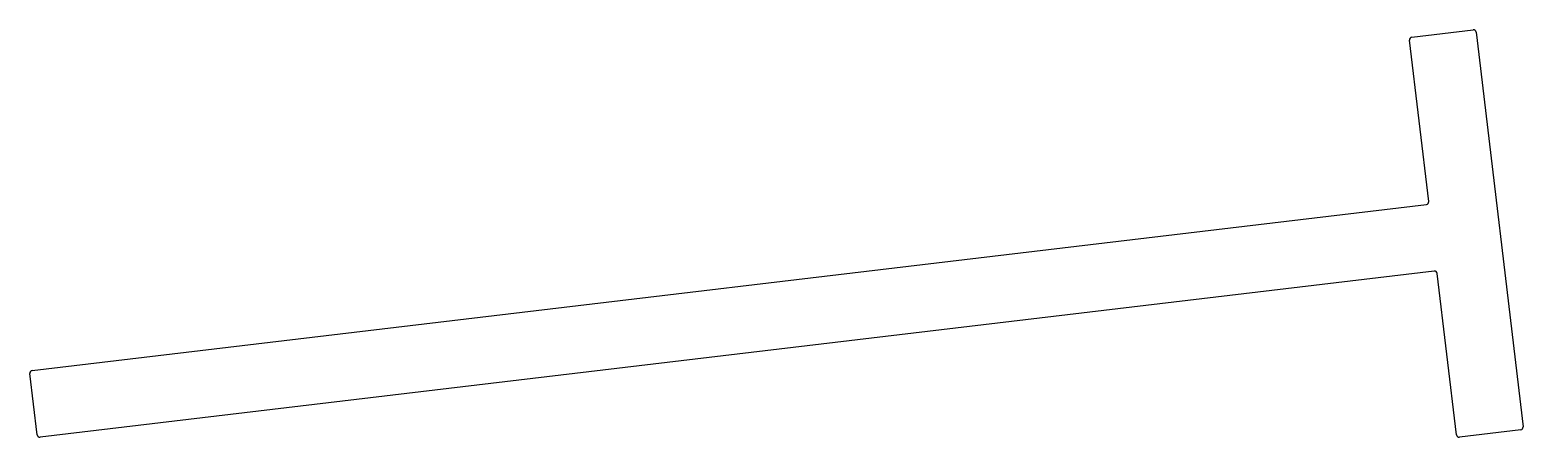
# Model space of a CAD drawing. Extents: x -65 to 76, y 17 to 55.
import ezdxf

# ---------------------------------------------------------------- set-up
doc = ezdxf.new("R2010")
doc.units = 0
doc.layers.get('0').update_dxf_attribs({"linetype": 'CONTINUOUS'})

msp = doc.modelspace()

# ---------------------------------------------------------------- linework, layer by layer
for p, q in [((67.26, 38.82), (65.44, 54.09)), ((65.66, 54.37), (71.47, 55.06)), ((71.75, 54.84), (76.19, 17.5)), ((-64.88, 22.84), (67.04, 38.54)), ((67.79, 32.24), (-64.13, 16.53)), ((69.89, 16.75), (68.07, 32.02)), ((-64.4, 16.75), (-65.1, 22.56)), ((75.97, 17.22), (70.16, 16.53))]:
    msp.add_line(p, q)
for centre, start, end in [((65.69, 54.12), 96.789, 186.789), ((71.5, 54.81), 6.789, 96.789), ((67.01, 38.79), 276.789, 6.789), ((67.82, 31.99), 6.789, 96.789), ((-64.85, 22.59), 96.789, 186.789), ((75.94, 17.47), 276.789, 6.789), ((-64.16, 16.78), 186.789, 276.789), ((70.14, 16.78), 186.789, 276.789)]:
    msp.add_arc(centre, 0.25, start, end)

doc.saveas('drawing.dxf')
